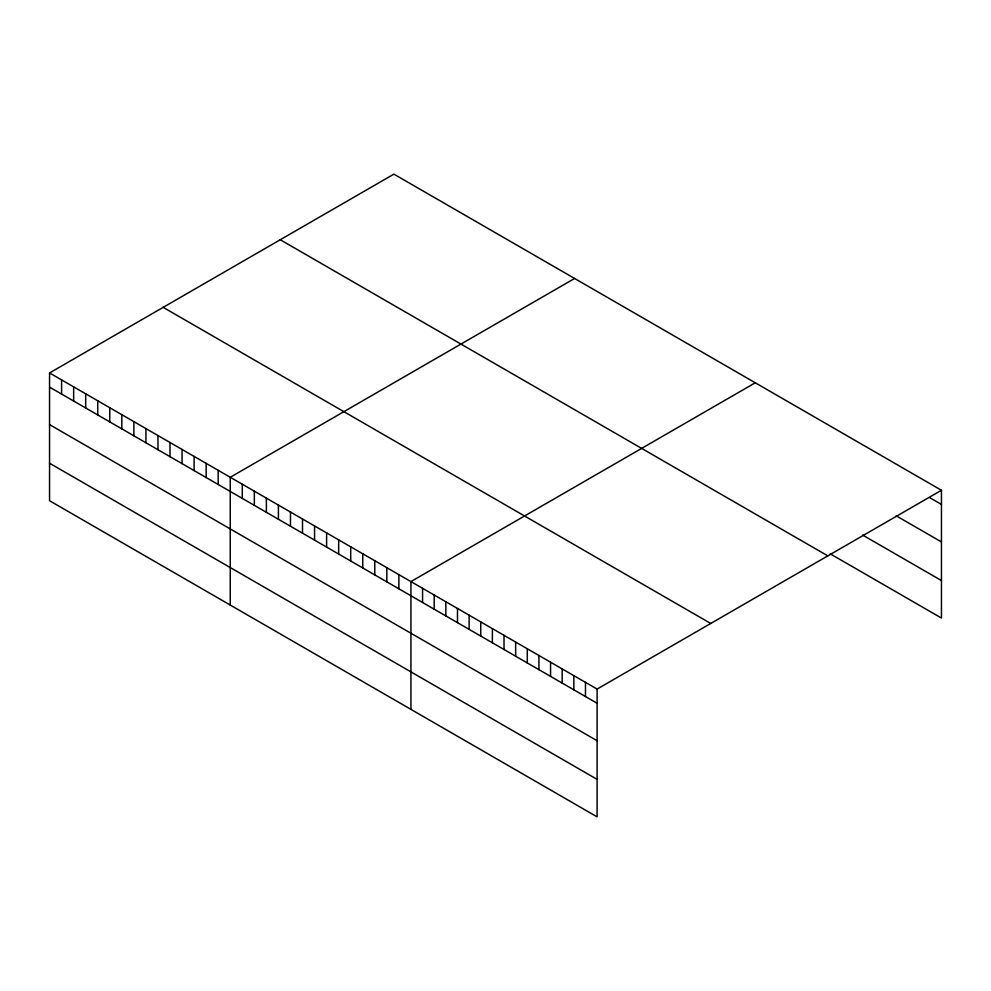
<?xml version="1.0" encoding="UTF-8"?>
<svg xmlns="http://www.w3.org/2000/svg" width="991" height="991" viewBox="0 0 991 991"><rect width="100%" height="100%" fill="white"/><g stroke="black" fill="none" stroke-linecap="round" stroke-linejoin="round"><path stroke-width="1.49" d="M49.55 372.95L597.102 689.079L597.102 816.857L49.55 500.728L49.55 372.95L393.898 174.143L941.45 490.272L941.45 618.05L830.272 553.858M574.594 278.471L230.246 477.278L230.246 605.043M755.278 382.786L410.931 581.593L410.931 709.37M597.102 689.079L941.45 490.272M929.818 497.717L941.45 504.444M896.198 515.803L941.45 541.928M862.591 535.029L941.45 580.553M280.267 239.76L827.819 555.877M163.181 307.346L710.733 623.475M49.55 387.122L597.102 703.251M49.55 424.606L597.102 740.735M49.55 463.231L597.102 779.36M585.47 682.365L585.47 696.524M573.839 675.651L573.839 689.81M562.194 668.925L562.194 683.096M550.562 662.211L550.562 676.37M538.931 655.497L538.931 669.656M527.286 648.771L527.286 662.942M515.654 642.057L515.654 656.215M504.023 635.342L504.023 649.501M492.378 628.628L492.378 642.787M480.746 621.902L480.746 636.073M469.115 615.188L469.115 629.347M457.483 608.474L457.483 622.633M445.839 601.748L445.839 615.919M434.207 595.034L434.207 609.192M422.575 588.32L422.575 602.478M398.89 574.644L398.89 588.803M386.837 567.694L386.837 581.853M374.796 560.733L374.796 574.891M362.756 553.783L362.756 567.942M350.703 546.821L350.703 560.993M338.662 539.872L338.662 554.031M326.609 532.91L326.609 547.082M314.568 525.961L314.568 540.12M302.515 519.011L302.515 533.17M290.474 512.05L290.474 526.209M278.421 505.1L278.421 519.259M266.381 498.139L266.381 512.31M254.34 491.189L254.34 505.348M242.287 484.227L242.287 498.399M218.193 470.316L218.193 484.488M206.153 463.367L206.153 477.526M194.1 456.417L194.1 470.576M182.059 449.456L182.059 463.615M170.006 442.506L170.006 456.665M157.965 435.545L157.965 449.716M145.925 428.595L145.925 442.754M133.872 421.633L133.872 435.805M121.831 414.684L121.831 428.843M109.778 407.735L109.778 421.893M97.737 400.773L97.737 414.932M85.684 393.823L85.684 407.982M73.644 386.862L73.644 401.033M61.591 379.912L61.591 394.071"/></g></svg>
